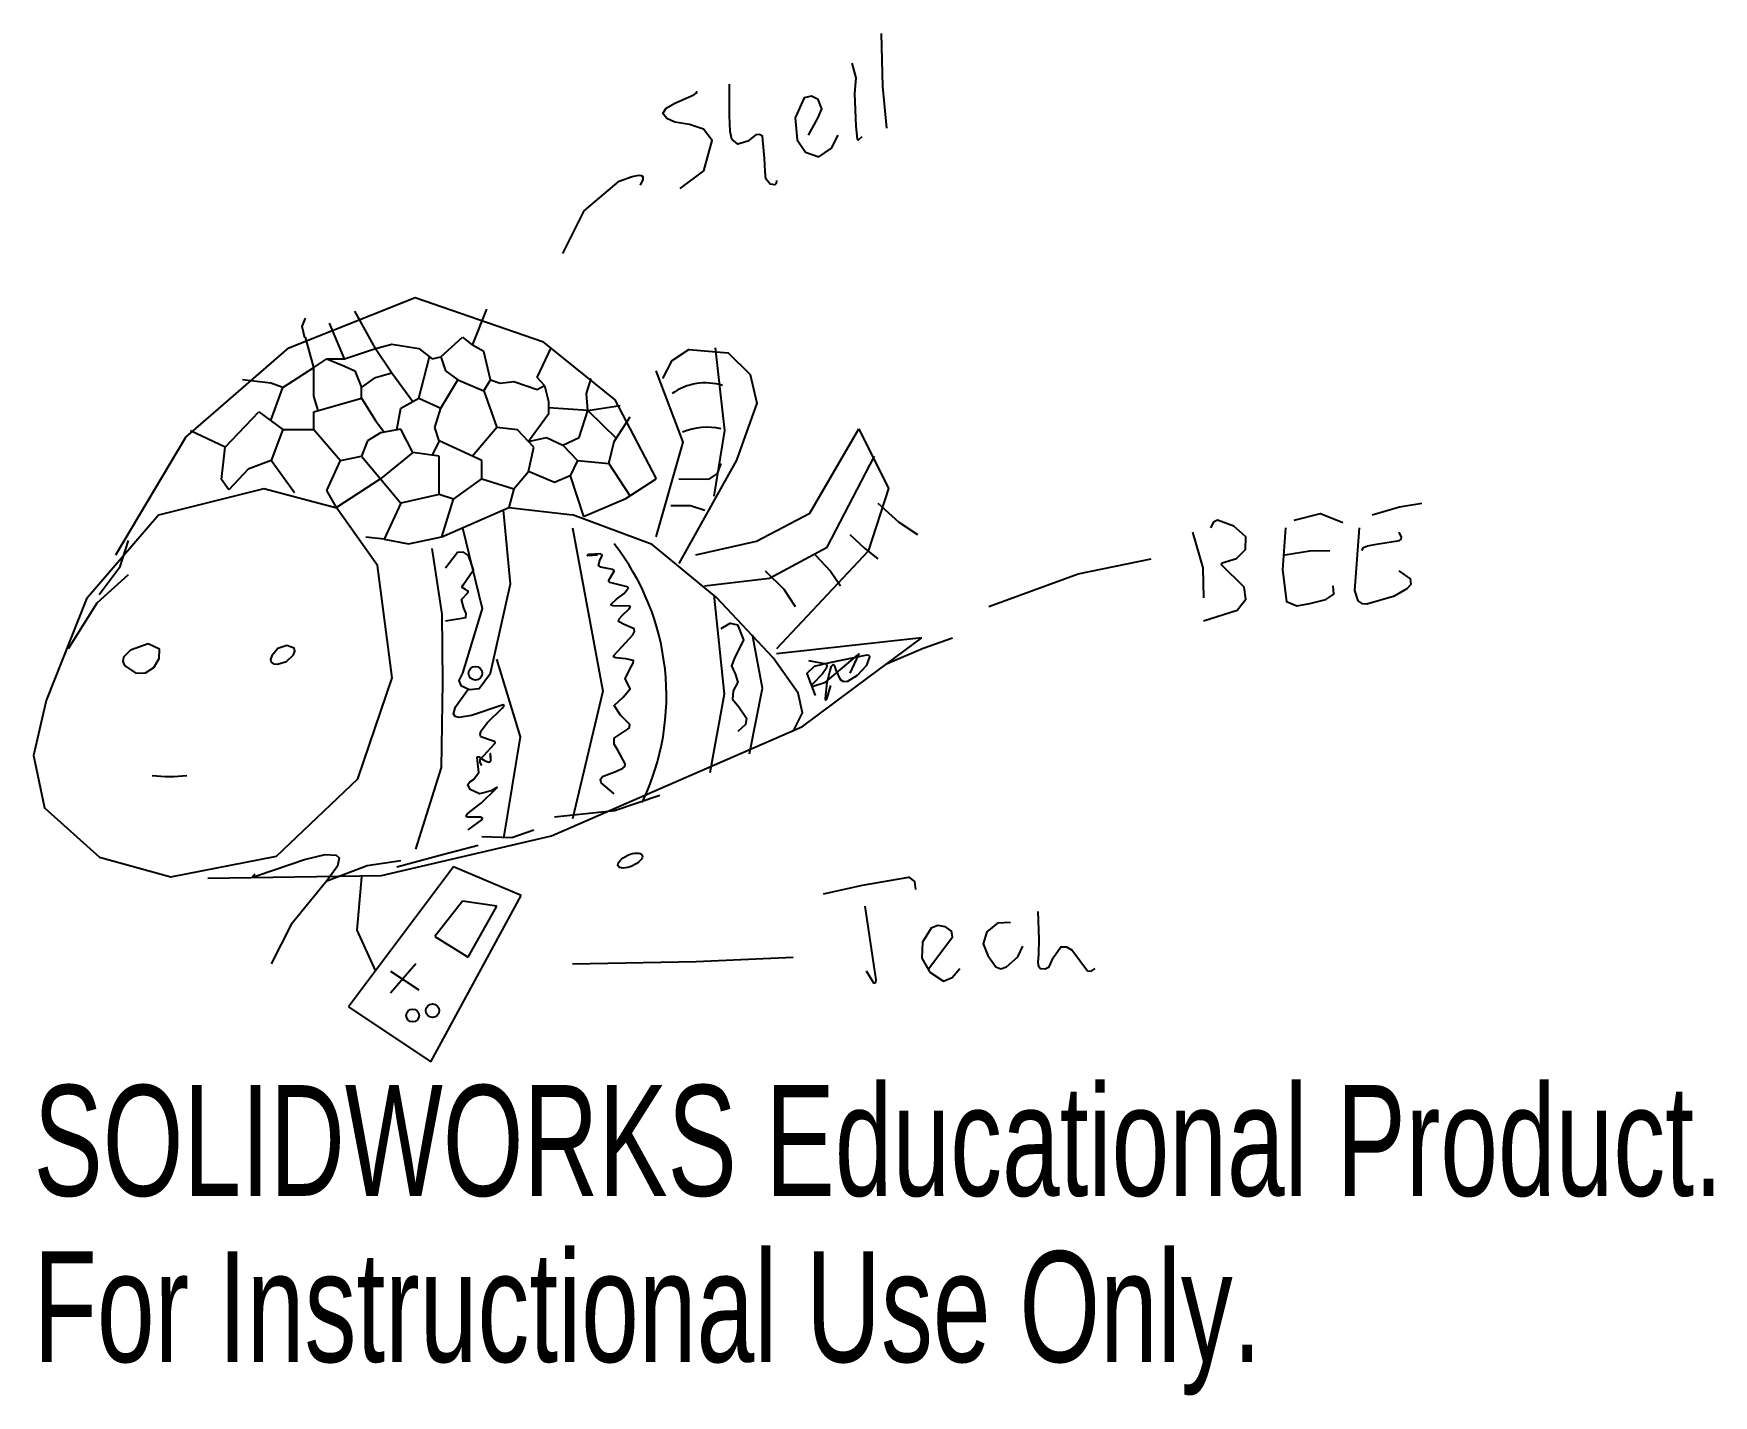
# Model space of a CAD drawing. Header units: inches. Extents: x -1.16 to 1.73, y -1.44 to 0.9.
import ezdxf

# ---------------------------------------------------------------- set-up
doc = ezdxf.new("R2010")
doc.units = ezdxf.units.IN
doc.header["$MEASUREMENT"] = 0
doc.styles.add('SLDTEXTSTYLE0', font='TXT', dxfattribs={"width": 0.7})

msp = doc.modelspace()

# ---------------------------------------------------------------- linework, layer by layer
at = {"color": 7, "linetype": 'Continuous'}
for p, q in [((-0.5691, 0.3547), (-0.6042, 0.4187)), ((-0.4022, 0.3605), (-0.3777, 0.4223)), ((-0.6223, 0.3367), (-0.6476, 0.398)), ((-0.6745, 0.3221), (-0.6892, 0.3739)), ((-0.6223, 0.3367), (-0.5691, 0.3547)), ((-0.5691, 0.3547), (-0.5408, 0.3623)), ((-0.5691, 0.3547), (-0.5408, 0.3127)), ((-0.5408, 0.3623), (-0.4947, 0.3547)), ((-0.4947, 0.3547), (-0.4713, 0.3367)), ((-0.4568, 0.3405), (-0.4197, 0.3739)), ((-0.4197, 0.3739), (-0.4022, 0.3605)), ((-0.3828, 0.3496), (-0.4022, 0.3605)), ((-0.3716, 0.3006), (-0.3828, 0.3496)), ((-0.2911, 0.3047), (-0.2672, 0.3557)), ((-0.7279, 0.2874), (-0.6745, 0.3221)), ((-0.6745, 0.3221), (-0.6527, 0.3367)), ((-0.6745, 0.2725), (-0.6745, 0.3221)), ((-0.6527, 0.3367), (-0.6223, 0.3241)), ((-0.6527, 0.3367), (-0.6223, 0.3367)), ((-0.6223, 0.3241), (-0.6042, 0.3165)), ((-0.4947, 0.2691), (-0.4763, 0.3405)), ((-0.4713, 0.3367), (-0.4568, 0.3405)), ((-0.4568, 0.3405), (-0.4486, 0.3165)), ((-0.7487, 0.2949), (-0.7973, 0.3006)), ((-0.7279, 0.2874), (-0.7487, 0.2949)), ((-0.6042, 0.3165), (-0.593, 0.2874)), ((-0.593, 0.2874), (-0.5691, 0.3047)), ((-0.5691, 0.3047), (-0.5408, 0.3127)), ((-0.5408, 0.3127), (-0.505, 0.2634)), ((-0.4568, 0.2523), (-0.4274, 0.3006)), ((-0.4486, 0.3165), (-0.4274, 0.3006)), ((-0.4274, 0.3006), (-0.3828, 0.2822)), ((-0.3828, 0.2822), (-0.3716, 0.3006)), ((-0.3716, 0.3006), (-0.3546, 0.2949)), ((-0.3546, 0.2949), (-0.3311, 0.2978)), ((-0.3311, 0.2978), (-0.2911, 0.2844)), ((-0.2784, 0.2911), (-0.2911, 0.3047)), ((-0.2911, 0.2844), (-0.2784, 0.2911)), ((-0.2784, 0.2911), (-0.272, 0.2634)), ((-0.2068, 0.2772), (-0.1984, 0.3032)), ((-0.7487, 0.2307), (-0.7279, 0.2874)), ((-0.6675, 0.2479), (-0.6745, 0.2725)), ((-0.6745, 0.2459), (-0.593, 0.2691)), ((-0.593, 0.2691), (-0.593, 0.2874)), ((-0.593, 0.2691), (-0.5691, 0.2307)), ((-0.5255, 0.2523), (-0.4947, 0.2691)), ((-0.4947, 0.2691), (-0.4568, 0.2523)), ((-0.3828, 0.2822), (-0.3604, 0.2192)), ((-0.272, 0.2634), (-0.272, 0.2421)), ((-0.204, 0.2479), (-0.2068, 0.2772)), ((-0.8271, 0.1852), (-0.7694, 0.2459)), ((-0.7694, 0.2459), (-0.7279, 0.2156)), ((-0.6745, 0.2156), (-0.6745, 0.2459)), ((-0.532, 0.2147), (-0.5255, 0.2523)), ((-0.4672, 0.2192), (-0.4568, 0.2523)), ((-0.272, 0.2421), (-0.3059, 0.1948)), ((-0.204, 0.2479), (-0.272, 0.2528)), ((-0.2189, 0.2019), (-0.204, 0.2479)), ((-0.204, 0.2479), (-0.1485, 0.257)), ((-0.204, 0.2479), (-0.1553, 0.2003)), ((-0.1589, 0.1948), (-0.1316, 0.237)), ((-0.8271, 0.1852), (-0.8865, 0.2131)), ((-0.7279, 0.2156), (-0.748, 0.1622)), ((-0.7279, 0.2156), (-0.6745, 0.2156)), ((-0.6745, 0.2156), (-0.6289, 0.1622)), ((-0.5604, 0.2097), (-0.5828, 0.1961)), ((-0.5691, 0.2307), (-0.554, 0.2108)), ((-0.5255, 0.2158), (-0.5604, 0.2097)), ((-0.505, 0.1758), (-0.5255, 0.2158)), ((-0.4598, 0.1961), (-0.4672, 0.2192)), ((-0.3604, 0.2192), (-0.4022, 0.1697)), ((-0.325, 0.2147), (-0.3604, 0.2192)), ((-0.2967, 0.1852), (-0.325, 0.2147)), ((-0.3059, 0.1948), (-0.2752, 0.2019)), ((-0.2752, 0.2019), (-0.2471, 0.1885)), ((-0.2471, 0.1885), (-0.2189, 0.2019)), ((-0.8335, 0.1297), (-0.8271, 0.1852)), ((-0.5828, 0.1961), (-0.593, 0.1697)), ((-0.505, 0.1758), (-0.5604, 0.1306)), ((-0.4598, 0.1697), (-0.505, 0.1758)), ((-0.4598, 0.1961), (-0.4713, 0.1712)), ((-0.386, 0.1622), (-0.4598, 0.1961)), ((-0.3059, 0.1431), (-0.2967, 0.1852)), ((-0.2471, 0.1885), (-0.2219, 0.1622)), ((-0.1683, 0.1573), (-0.1589, 0.1948)), ((-0.7873, 0.1473), (-0.8207, 0.1121)), ((-0.748, 0.1622), (-0.7873, 0.1473)), ((-0.7078, 0.1068), (-0.748, 0.1622)), ((-0.6527, 0.1106), (-0.6289, 0.1622)), ((-0.6289, 0.1622), (-0.593, 0.1697)), ((-0.593, 0.1697), (-0.5604, 0.1306)), ((-0.4598, 0.1036), (-0.4598, 0.1697)), ((-0.386, 0.1306), (-0.386, 0.1622)), ((-0.2219, 0.1622), (-0.2345, 0.1359)), ((-0.2219, 0.1622), (-0.1683, 0.1573)), ((-0.1683, 0.1573), (-0.1316, 0.1009)), ((-0.8207, 0.1121), (-0.8335, 0.1297)), ((-0.5604, 0.1306), (-0.6357, 0.0815)), ((-0.5604, 0.1306), (-0.5255, 0.0889)), ((-0.4351, 0.096), (-0.386, 0.1306)), ((-0.386, 0.1306), (-0.3311, 0.1133)), ((-0.3311, 0.1133), (-0.3059, 0.1431)), ((-0.2612, 0.1246), (-0.3059, 0.1431)), ((-0.2345, 0.1359), (-0.2612, 0.1246)), ((-0.2345, 0.1359), (-0.2118, 0.0658)), ((-0.6357, 0.0815), (-0.6527, 0.1106)), ((-0.5255, 0.0889), (-0.554, 0.027)), ((-0.4598, 0.1036), (-0.5255, 0.0889)), ((-0.4351, 0.096), (-0.4598, 0.1036)), ((-0.455, 0.0309), (-0.4351, 0.096)), ((-0.3311, 0.1133), (-0.3397, 0.0815)), ((-0.455, 0.0309), (-0.3397, 0.0815)), ((-0.3397, 0.0815), (-0.2308, 0.0689)), ((-0.554, 0.027), (-0.5857, 0.0307)), ((-0.5122, 0.019), (-0.455, 0.0309)), ((-0.554, 0.027), (-0.5122, 0.019)), ((0.3692, -0.1421), (0.12, -0.1698)), ((-0.4351, -0.536), (-0.6152, -0.7764)), ((-0.3189, -0.5852), (-0.4351, -0.536)), ((-0.474, -0.8705), (-0.3189, -0.5852)), ((-0.4197, -0.5949), (-0.4672, -0.6554)), ((-0.3604, -0.6033), (-0.4197, -0.5949)), ((-0.4096, -0.6911), (-0.3604, -0.6033)), ((-0.4672, -0.6554), (-0.4096, -0.6911)), ((-0.4995, -0.7025), (-0.543, -0.7528)), ((-0.543, -0.7149), (-0.4947, -0.7473)), ((-0.6152, -0.7764), (-0.474, -0.8705))]:
    msp.add_line(p, q, dxfattribs=at)
at = {"color": 7, "linetype": 'Continuous', "flags": 128}
for points in [[(0.2992, 0.8956), (0.3017, 0.8046), (0.3087, 0.7334)], [(0.2493, 0.8449), (0.2562, 0.8196), (0.2537, 0.7929), (0.2562, 0.7364), (0.258, 0.7145), (0.2592, 0.7132), (0.2607, 0.713), (0.267, 0.719)], [(0.12, 0.6435), (0.1192, 0.6383), (0.1166, 0.6357), (0.1089, 0.6367), (0.1016, 0.6462), (0.1002, 0.6586), (0.0993, 0.6818), (0.0956, 0.7195), (0.0907, 0.722), (0.0845, 0.7217), (0.0704, 0.7107), (0.0533, 0.7055), (0.0431, 0.7145), (0.04, 0.7277), (0.0393, 0.7548), (0.0389, 0.8086)], [(-0.0456, 0.6293), (-0.0053, 0.6599), (0.0094, 0.712), (-0.0057, 0.7314), (-0.0298, 0.7396), (-0.055, 0.7435), (-0.0684, 0.7495), (-0.0757, 0.7583), (-0.0698, 0.7675), (-0.0547, 0.7763), (-0.022, 0.7905), (-0.0171, 0.7939), (-0.017, 0.7944), (-0.0171, 0.7948), (-0.0187, 0.7956)], [(0.1748, 0.7212), (0.191, 0.7512), (0.1978, 0.7664), (0.1915, 0.7824), (0.18, 0.788), (0.1672, 0.785), (0.1518, 0.7511), (0.1553, 0.7133), (0.1693, 0.6917), (0.1927, 0.684), (0.2141, 0.6988), (0.2254, 0.7212)], [(-0.2471, 0.5179), (-0.2107, 0.5912), (-0.1506, 0.642), (-0.128, 0.65), (-0.1168, 0.6522), (-0.1125, 0.6519), (-0.1098, 0.6501), (-0.1097, 0.6448), (-0.1145, 0.6354)], [(-1.0149, 0), (-0.8944, 0.2024), (-0.7179, 0.3559), (-0.5007, 0.4422), (-0.2819, 0.3664), (-0.1578, 0.2667), (-0.0868, 0.1306)], [(-0.6903, 0.3732), (-0.6947, 0.3927), (-0.6892, 0.4065)], [(-0.0756, 0.3032), (-0.0596, 0.3341), (-0.031, 0.3527), (0.0369, 0.347), (0.0747, 0.3098), (0.0861, 0.2605), (0.051, 0.1629), (-0.0479, -0.0146)], [(0.0144, 0.3557), (0.0304, 0.2137), (0.0121, 0.1009)], [(-0.0868, 0.0309), (-0.0408, 0.1937), (-0.0868, 0.3165)], [(-0.0187, 0), (0.0855, 0.0234), (0.1772, 0.072), (0.2609, 0.2165)], [(0.2609, 0.2165), (0.3123, 0.1143), (0.2774, 0.0067), (0.12, -0.161)], [(-0.0479, 0.1306), (0.0042, 0.13), (0.0184, 0.1402), (0.0246, 0.1573)], [(-0.004, -0.0528), (0.1075, -0.0401), (0.2067, 0.0134), (0.2882, 0.1697)], [(-0.2118, 0.0658), (-0.139, 0.0967), (-0.0868, 0.1306)], [(-0.9203, -0.5531), (-0.739, -0.5172), (-0.5991, -0.3848), (-0.5403, -0.2109), (-0.5657, -0.0181), (-0.635, 0.0804), (-0.7605, 0.1137), (-0.9417, 0.0685), (-1.0652, -0.0751), (-1.1343, -0.2502), (-1.156, -0.3444), (-1.137, -0.4342), (-1.043, -0.5191), (-0.9203, -0.5531)], [(0.2936, 0.0889), (0.3299, 0.0562), (0.3621, 0.0351)], [(1.1425, 0.0689), (1.1897, 0.0829), (1.228, 0.0889)], [(-0.3716, -0.2032), (-0.3371, -0.0497), (-0.3493, 0.0772)], [(0.1483, -0.3033), (0.1643, -0.2714), (0.157, -0.2376), (0.1142, -0.1765), (0.0169, -0.073), (-0.094, 0.0182), (-0.2308, 0.0689)], [(-0.0615, 0.0852), (-0.0279, 0.0847), (-0.0031, 0.0772)], [(0.853, -0.1134), (0.9109, -0.0947), (0.9259, -0.0759), (0.9227, -0.0552), (0.8837, -0.0171), (0.8838, -0.0152), (0.8853, -0.0136), (0.9098, -0.0063), (0.9252, 0.0091), (0.9259, 0.031), (0.905, 0.0496), (0.8772, 0.0599), (0.87, 0.0565), (0.8648, 0.0464)], [(1.0089, 0.0596), (1.0539, 0.0714), (1.0925, 0.056)], [(-0.4197, 0.0464), (-0.3857, -0.092), (-0.4197, -0.2032)], [(-0.2308, 0.0464), (-0.1787, -0.2338), (-0.2308, -0.4536)], [(0.2454, 0.0351), (0.2717, 0.011), (0.2936, -0.0066)], [(0.8343, 0.0394), (0.852, -0.0224), (0.853, -0.0734)], [(0.9939, 0.0464), (0.9886, -0.0253), (0.9957, -0.0802), (1.0134, -0.0875), (1.0358, -0.0833), (1.0631, -0.0764), (1.0769, -0.0671), (1.0755, -0.0528)], [(1.1203, 0.0464), (1.1122, -0.0609), (1.1182, -0.0786), (1.1248, -0.0832), (1.1337, -0.0838), (1.1809, -0.07), (1.203, -0.0579), (1.2095, -0.05), (1.2083, -0.041), (1.1888, -0.0273)], [(1.1246, 0.0077), (1.1279, 0.0126), (1.1344, 0.0159), (1.1534, 0.0191), (1.1897, 0.0249), (1.1923, 0.0273), (1.1932, 0.0304), (1.1888, 0.0394)], [(-1.0436, -0.0681), (-1.0072, -0.0198), (-0.9929, 0.0249)], [(-0.4995, -0.5056), (-0.4554, -0.365), (-0.4533, -0.2186), (-0.4546, -0.102), (-0.4713, 0.0112)], [(-0.4486, -0.1134), (-0.4137, -0.1075), (-0.413, -0.1003), (-0.4171, -0.0917), (-0.4213, -0.0766), (-0.4101, -0.0648), (-0.4095, -0.0633), (-0.4099, -0.0623), (-0.411, -0.0614), (-0.4146, -0.0595), (-0.42, -0.0561), (-0.4199, -0.054), (-0.4182, -0.0516), (-0.4008, -0.0258), (-0.4089, -0.0007), (-0.4178, 0.0048), (-0.4282, 0.0042), (-0.4486, -0.0225)], [(-0.1589, -0.4103), (-0.1811, -0.3914), (-0.1824, -0.3853), (-0.1791, -0.3807), (-0.1551, -0.3715), (-0.1441, -0.3665), (-0.1409, -0.3632), (-0.14, -0.359), (-0.1522, -0.3367), (-0.1589, -0.3248), (-0.1591, -0.3145), (-0.133, -0.2973), (-0.1322, -0.2911), (-0.1482, -0.2754), (-0.1588, -0.2589), (-0.1433, -0.2444), (-0.1316, -0.2298), (-0.1404, -0.2121), (-0.1295, -0.1913), (-0.1262, -0.1857), (-0.1258, -0.1815), (-0.1388, -0.1782), (-0.1561, -0.177), (-0.1592, -0.1756), (-0.1599, -0.1732), (-0.1391, -0.1505), (-0.127, -0.1374), (-0.124, -0.1317), (-0.1245, -0.127), (-0.1419, -0.1196), (-0.1515, -0.1144), (-0.1506, -0.1096), (-0.1455, -0.1039), (-0.1334, -0.0926), (-0.1316, -0.0898), (-0.1315, -0.0887), (-0.1321, -0.0879), (-0.1616, -0.0872), (-0.164, -0.0863), (-0.1642, -0.0855), (-0.1639, -0.0844), (-0.1548, -0.0762), (-0.1416, -0.066), (-0.1351, -0.0573), (-0.1362, -0.0554), (-0.1391, -0.054), (-0.1666, -0.0472), (-0.168, -0.0456), (-0.1683, -0.0436), (-0.1589, -0.0279), (-0.1594, -0.0262), (-0.1612, -0.025), (-0.1674, -0.0236), (-0.1822, -0.0212), (-0.186, -0.0181), (-0.1835, -0.0097), (-0.1799, -0.001), (-0.1805, 0.0009), (-0.1824, 0.0021), (-0.2026, 0.0005), (-0.2046, -0.0003), (-0.2051, -0.0006), (-0.2053, -0.0009), (-0.2052, -0.0011), (-0.205, -0.0012), (-0.1877, 0)], [(0.186, 0), (0.2123, -0.0279), (0.2295, -0.0528)], [(0.9927, 0), (1.0356, 0.0069), (1.0698, 0.0077)], [(0.1003, -0.0273), (0.1322, -0.059), (0.1517, -0.0886)], [(0.4845, -0.0886), (0.6378, -0.0325), (0.7629, -0.0066)], [(-1.0958, -0.1608), (-1.0467, -0.082), (-0.9929, -0.0338)], [(0.0121, -0.0683), (0.0296, -0.2393), (0.0051, -0.3743)], [(0.0246, -0.1261), (0.0402, -0.1172), (0.0526, -0.1201), (0.0632, -0.146), (0.0477, -0.1771), (0.0422, -0.1905), (0.0488, -0.2042), (0.0532, -0.2186), (0.0455, -0.2334), (0.044, -0.2475), (0.0549, -0.2609), (0.0685, -0.2801), (0.0665, -0.291), (0.0536, -0.3033)], [(0.0732, -0.3416), (0.0957, -0.2289), (0.0785, -0.1374)], [(0.1643, -0.2949), (0.279, -0.2094), (0.3692, -0.1421)], [(0.3087, -0.1872), (0.3714, -0.1601), (0.422, -0.1421)], [(-0.9805, -0.2032), (-0.9638, -0.2027), (-0.9496, -0.1933), (-0.9401, -0.1777), (-0.94, -0.1619), (-0.959, -0.1526), (-0.9898, -0.1634), (-1.0015, -0.1758), (-1.0029, -0.1828), (-1.0001, -0.1899), (-0.9805, -0.2032)], [(-0.748, -0.1843), (-0.7439, -0.1871), (-0.7374, -0.1877), (-0.7217, -0.183), (-0.7095, -0.1717), (-0.7071, -0.1655), (-0.7084, -0.1601), (-0.7209, -0.1553), (-0.7363, -0.1608), (-0.7469, -0.1732), (-0.7489, -0.1794), (-0.748, -0.1843)], [(0.2124, -0.2241), (0.2055, -0.2478), (0.2044, -0.2492), (0.2042, -0.2492), (0.2041, -0.2491), (0.2039, -0.2486), (0.2037, -0.2468), (0.207, -0.2193), (0.2117, -0.1983), (0.2144, -0.1912), (0.2169, -0.1883), (0.2181, -0.1889), (0.2193, -0.1909), (0.2216, -0.1981), (0.2288, -0.2142), (0.2349, -0.2175), (0.2424, -0.2167), (0.2591, -0.2066), (0.2748, -0.1891), (0.2799, -0.1752), (0.2781, -0.1729), (0.2746, -0.172), (0.2108, -0.1851), (0.1845, -0.1915), (0.172, -0.2035), (0.186, -0.2413)], [(0.1748, -0.1812), (0.205, -0.187), (0.2063, -0.1907), (0.2053, -0.195), (0.1988, -0.2044), (0.1821, -0.2212), (0.1801, -0.2238), (0.1798, -0.2247), (0.18, -0.2253), (0.1809, -0.2259), (0.2039, -0.2185), (0.2591, -0.1723), (0.2611, -0.1696), (0.2612, -0.1696), (0.2612, -0.1696), (0.2612, -0.1696), (0.2612, -0.1696), (0.2611, -0.1698), (0.2605, -0.1711), (0.2454, -0.2032)], [(-0.3484, -0.4864), (-0.3198, -0.3124), (-0.3604, -0.1788)], [(-0.386, -0.3615), (-0.3892, -0.3564), (-0.3891, -0.3512), (-0.3641, -0.3241), (-0.3635, -0.3222), (-0.3643, -0.3207), (-0.3696, -0.3186), (-0.388, -0.3126), (-0.3893, -0.3079), (-0.3875, -0.3021), (-0.3771, -0.2884), (-0.3514, -0.2633), (-0.3485, -0.2598), (-0.348, -0.2586), (-0.3483, -0.2579), (-0.3496, -0.2576), (-0.4041, -0.2756), (-0.4252, -0.2794), (-0.432, -0.2778), (-0.435, -0.2731), (-0.4314, -0.2607), (-0.4096, -0.2306)], [(-0.4197, -0.2032), (-0.4257, -0.2155), (-0.4223, -0.2244), (-0.4073, -0.2311), (-0.3908, -0.2295), (-0.3716, -0.2032)], [(-0.857, -0.5553), (-0.5586, -0.5504), (-0.2666, -0.4823), (0.1643, -0.2949)], [(-0.4096, -0.4722), (-0.386, -0.4548), (-0.3851, -0.4519), (-0.3872, -0.4504), (-0.4027, -0.4503), (-0.4101, -0.4505), (-0.4124, -0.45), (-0.4133, -0.449), (-0.4109, -0.4449), (-0.4041, -0.4391), (-0.3869, -0.4258), (-0.3624, -0.4018), (-0.3602, -0.3997), (-0.3602, -0.3996), (-0.3607, -0.3997), (-0.3704, -0.4051), (-0.39, -0.4105), (-0.4064, -0.4028), (-0.4101, -0.3944), (-0.407, -0.3896), (-0.4005, -0.3858), (-0.3912, -0.3737), (-0.3943, -0.3482), (-0.3935, -0.3468), (-0.3914, -0.347), (-0.3816, -0.3529), (-0.3748, -0.3558), (-0.3724, -0.3553), (-0.371, -0.3529), (-0.3713, -0.3421), (-0.3716, -0.3415), (-0.3717, -0.3415), (-0.3717, -0.3416), (-0.3718, -0.3418), (-0.3716, -0.3476)], [(-0.2612, -0.4499), (-0.1586, -0.4388), (-0.0808, -0.4125)], [(-0.386, -0.4836), (-0.3346, -0.4854), (-0.2967, -0.4722)], [(-0.776, -0.5482), (-0.7792, -0.5511), (-0.7795, -0.5517), (-0.7795, -0.5519), (-0.7793, -0.5521), (-0.7787, -0.5523), (-0.7778, -0.5522), (-0.7756, -0.5518), (-0.7697, -0.5501), (-0.6909, -0.5231), (-0.6551, -0.5148), (-0.6363, -0.5157), (-0.6313, -0.5204), (-0.6343, -0.5348), (-0.6527, -0.5597)], [(-0.532, -0.536), (-0.4539, -0.5146), (-0.3924, -0.4985)], [(-0.6527, -0.5597), (-0.5834, -0.5334), (-0.5255, -0.525)], [(-0.6527, -0.5597), (-0.7136, -0.6349), (-0.748, -0.7025)], [(-0.593, -0.5531), (-0.6011, -0.6446), (-0.5691, -0.7149)], [(0.2003, -0.5821), (0.2673, -0.5674), (0.3471, -0.5538), (0.3566, -0.5611), (0.3585, -0.5748)], [(0.2714, -0.6033), (0.2904, -0.7299), (0.2896, -0.7342), (0.2881, -0.7359), (0.2867, -0.7356), (0.274, -0.7149)], [(0.5214, -0.6312), (0.4992, -0.6325), (0.4812, -0.6475), (0.4749, -0.6679), (0.4829, -0.6883), (0.4961, -0.7076), (0.5048, -0.7109), (0.5149, -0.7078), (0.5342, -0.6905), (0.5427, -0.6721)], [(0.5685, -0.6127), (0.5703, -0.6602), (0.5696, -0.6859), (0.5684, -0.7004), (0.5695, -0.7063), (0.5729, -0.7102), (0.581, -0.7112), (0.5879, -0.7076), (0.5946, -0.6919), (0.608, -0.6732), (0.6176, -0.673), (0.6274, -0.6791), (0.654, -0.7142), (0.6601, -0.7152), (0.6672, -0.7103)], [(0.3816, -0.7103), (0.4217, -0.6558), (0.4205, -0.6462), (0.4102, -0.6389), (0.3967, -0.6367), (0.3852, -0.6412), (0.3702, -0.6654), (0.3695, -0.6926), (0.3832, -0.7167), (0.4067, -0.732), (0.4215, -0.726), (0.4347, -0.7103)], [(-0.2308, -0.7025), (-0.0184, -0.6986), (0.1483, -0.6911)]]:
    msp.add_lwpolyline(points, dxfattribs=at)
at = {"color": 7, "linetype": 'Continuous'}
for centre, radius in [((-0.3973, -0.2032), 0.0117), ((-0.4709, -0.7828), 0.0116), ((-0.505, -0.7911), 0.0111)]:
    msp.add_circle(centre, radius, dxfattribs=at)
for centre, radius, start, end in [((-0.0023, 0.1969), 0.0987, 72.6422, 125.5161), ((0.0001, 0.1134), 0.106, 76.6216, 113.1979), ((-0.4925, -0.2416), 0.4233, 334.3179, 38.0054), ((-0.9225, -0.1608), 0.2199, 262.1763, 277.8237)]:
    msp.add_arc(centre, radius, start, end, dxfattribs=at)
msp.add_ellipse((-0.1316, -0.525), major_axis=(0.0206, 0.0091), ratio=0.439794, dxfattribs=at)

# ---------------------------------------------------------------- texts
at = {"color": 7, "linetype": 'Continuous', "char_height": 0.1903, "attachment_point": 1, "style": 'SLDTEXTSTYLE0'}
for s, insert in [('SOLIDWORKS Educational Product.', (-1.156, -0.9107)), ('For Instructional Use Only.', (-1.156, -1.1961))]:
    msp.add_mtext(s, dxfattribs=dict(at, insert=insert))

doc.saveas('drawing.dxf')
